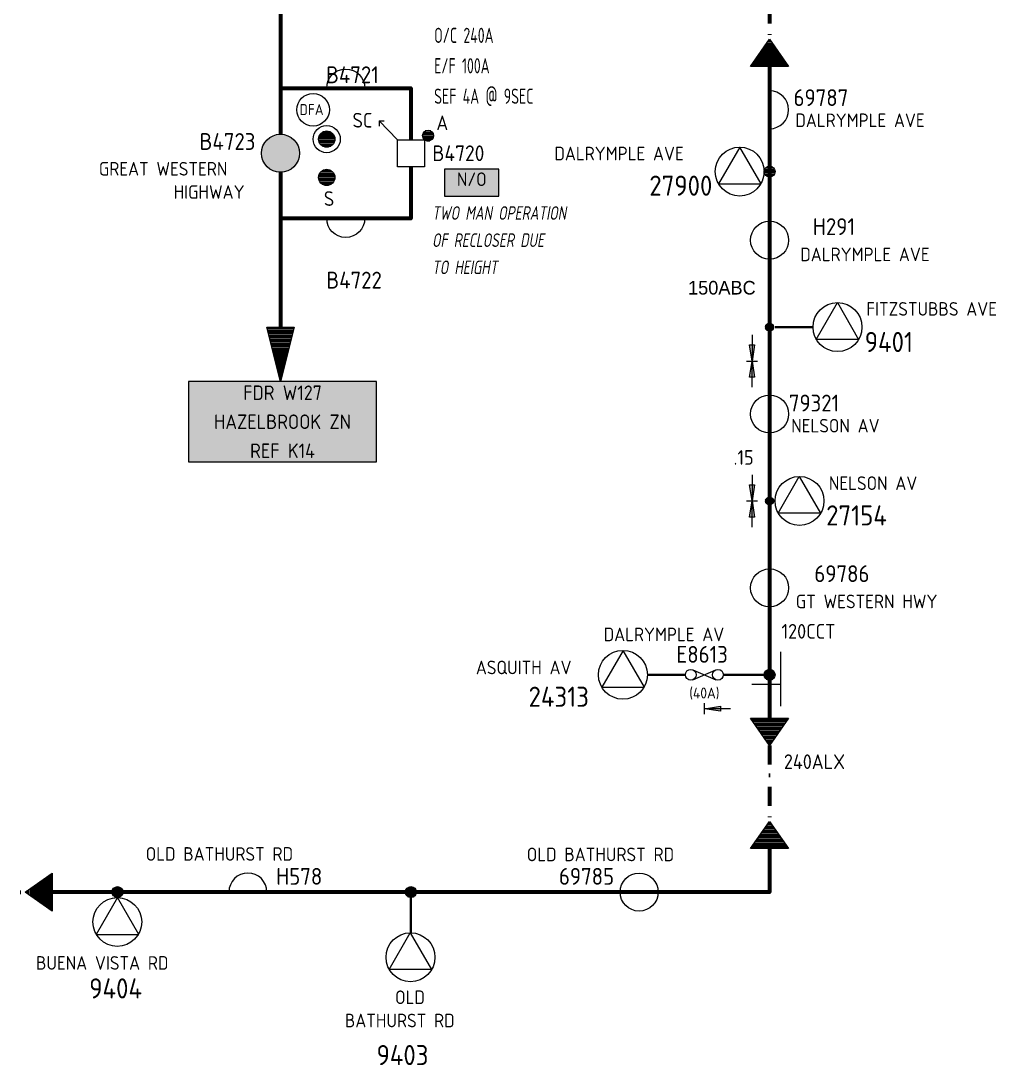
# Model space of a CAD drawing. Header units: millimetres. Extents: x 0 to 634, y -9 to 946.
# Drawn here: x 222.2 to 401.7, y 16.1 to 208.4 of the extents above; entities that cross this region are included whole.
import ezdxf
from ezdxf.enums import TextEntityAlignment as Align

# ---------------------------------------------------------------- set-up
doc = ezdxf.new("R2010")
doc.units = ezdxf.units.MM
doc.linetypes.add('FILL100', pattern=[0])
doc.linetypes.add('UGCABLE', pattern=[11, 3.5, -2, 0, -2, 3.5])
for name, color, linetype, true_color in [('AUXILIARY_SUPPLY', 7, 'Continuous', 0x000000), ('NOTATION', 7, 'Continuous', 0x000000), ('RETICULATION', 7, 'Continuous', 0x000000), ('SOPS_COND_R210', 7, 'Continuous', 0x007acc)]:
    doc.layers.add(name, color=color, linetype=linetype, true_color=true_color)
for name, color, linetype in [('EQUIPMENT', 7, 'Continuous'), ('EQUIPMENT_X_ZONE', 7, 'Continuous'), ('PROTECTION', 7, 'Continuous')]:
    doc.layers.add(name, color=color, linetype=linetype)
doc.styles.add('DEFAULT', font='DEFAULT')
doc.styles.add('II25', font='GENISO12', dxfattribs={"width": 0.8, "oblique": 9.998114})
doc.styles.add('NOZN', font='GENISO12')
doc.styles.add('S18', font='GENISO12', dxfattribs={"width": 0.994444})
doc.styles.add('S20', font='GENISO12')
doc.styles.add('S25', font='GENISO12')
doc.styles.add('S29', font='GENISO12')
doc.styles.add('S35', font='GENISO12')
doc.styles.add('SB30', font='GENISO12', dxfattribs={"width": 0.730769})
doc.styles.add('SXREF', font='GENISO12')

# ---------------------------------------------------------------- blocks, each defined once
blk = doc.blocks.new('SOPS_RETIC_ARROW_MAIN$3')
for p, q in [((-63.64, -93.05), (-58.74, -93.05)), ((-58.79, -93.25), (-63.59, -93.25)), ((-63.54, -93.45), (-58.84, -93.45)), ((-58.89, -93.65), (-63.49, -93.65)), ((-63.44, -93.85), (-58.94, -93.85)), ((-58.99, -94.05), (-63.39, -94.05)), ((-63.34, -94.25), (-59.04, -94.25)), ((-59.09, -94.45), (-63.29, -94.45)), ((-63.24, -94.65), (-59.14, -94.65)), ((-59.19, -94.85), (-63.19, -94.85)), ((-63.14, -95.05), (-59.24, -95.05)), ((-59.29, -95.25), (-63.09, -95.25)), ((-63.04, -95.45), (-59.34, -95.45)), ((-59.39, -95.65), (-62.99, -95.65)), ((-62.94, -95.85), (-59.44, -95.85)), ((-59.49, -96.05), (-62.89, -96.05)), ((-62.84, -96.25), (-59.54, -96.25)), ((-59.59, -96.45), (-62.79, -96.45)), ((-62.74, -96.65), (-59.64, -96.65)), ((-59.69, -96.85), (-62.69, -96.85)), ((-62.64, -97.05), (-59.74, -97.05)), ((-59.79, -97.25), (-62.59, -97.25)), ((-62.54, -97.45), (-59.84, -97.45)), ((-59.89, -97.65), (-62.49, -97.65)), ((-62.44, -97.85), (-59.94, -97.85)), ((-59.99, -98.05), (-62.39, -98.05)), ((-62.34, -98.25), (-60.04, -98.25)), ((-60.09, -98.45), (-62.29, -98.45)), ((-62.24, -98.65), (-60.14, -98.65)), ((-60.19, -98.85), (-62.19, -98.85)), ((-62.14, -99.05), (-60.24, -99.05)), ((-60.29, -99.25), (-62.09, -99.25)), ((-62.04, -99.45), (-60.34, -99.45)), ((-60.39, -99.65), (-61.99, -99.65)), ((-61.94, -99.85), (-60.44, -99.85)), ((-60.49, -100.05), (-61.89, -100.05)), ((-61.84, -100.25), (-60.54, -100.25)), ((-60.59, -100.45), (-61.79, -100.45)), ((-61.74, -100.65), (-60.64, -100.65)), ((-60.69, -100.85), (-61.69, -100.85)), ((-61.64, -101.05), (-60.74, -101.05)), ((-60.79, -101.25), (-61.59, -101.25)), ((-61.54, -101.45), (-60.84, -101.45)), ((-60.89, -101.65), (-61.49, -101.65)), ((-61.44, -101.85), (-60.94, -101.85)), ((-60.99, -102.05), (-61.39, -102.05)), ((-61.34, -102.25), (-61.04, -102.25)), ((-61.09, -102.45), (-61.29, -102.45))]:
    blk.add_line(p, q)
blk.add_lwpolyline([(-63.69, -92.85), (-58.69, -92.85), (-61.19, -102.85)], close=True)
at = {"style": 'DEFAULT', "flags": 3}
blk.add_attdef('ISI_MICROGDS_OBJECT_NAME', (0, 0), '', height=2.5, dxfattribs=at)
blk = doc.blocks.new('END$MARK$8$193')
blk.add_hatch(color=0).paths.add_polyline_path([(0, 0), (-38, -6), (-38, 6)])
at = {"color": 0, "linetype": 'FILL100', "lineweight": 0}
blk.add_lwpolyline([(0, 0), (-38, -6), (-38, 6)], close=True, dxfattribs=at)
blk = doc.blocks.new('SOPS_RETIC_COND_1$11')
for p, q in [((-2, 4.82), (-2, 0)), ((-3, 0), (-1, 0)), ((-2, -4.82), (-2, 0))]:
    blk.add_line(p, q)
at = {"xscale": 0.078125, "yscale": 0.078125, "zscale": 0.078125}
for rotation in [270, 90]:
    blk.add_blockref('END$MARK$8$193', (-2, 0), dxfattribs=dict(at, rotation=rotation))
at = {"style": 'DEFAULT', "flags": 3}
blk.add_attdef('ISI_MICROGDS_OBJECT_NAME', (0, 0), '', height=2.5, dxfattribs=at)
blk = doc.blocks.new('SOPS_RETIC_COND_1$26')
for p, q in [((-2, 4.82), (-2, 0)), ((-3, 0), (-1, 0)), ((-2, -4.82), (-2, 0))]:
    blk.add_line(p, q)
at = {"xscale": 0.078125, "yscale": 0.078125, "zscale": 0.078125}
for rotation in [270, 90]:
    blk.add_blockref('END$MARK$8$193', (-2, 0), dxfattribs=dict(at, rotation=rotation))
at = {"style": 'DEFAULT', "flags": 3}
blk.add_attdef('ISI_MICROGDS_OBJECT_NAME', (0, 0), '', height=2.5, dxfattribs=at)
blk = doc.blocks.new('SOPS_RETIC_COND_1$27')
for p, q in [((-3, 0), (-1, 0)), ((-2, -4.82), (-2, 0))]:
    blk.add_line(p, q)
at = {"xscale": 0.078125, "yscale": 0.078125, "zscale": 0.078125, "rotation": 90}
blk.add_blockref('END$MARK$8$193', (-2, 0), dxfattribs=at)
at = {"style": 'DEFAULT', "flags": 3}
blk.add_attdef('ISI_MICROGDS_OBJECT_NAME', (0, 0), '', height=2.5, dxfattribs=at)
blk = doc.blocks.new('SOPS_RETIC_COND_3$9')
for p, q in [((0, 4), (0, -6)), ((0, 0), (5.34, 0))]:
    blk.add_line(p, q)
at = {"style": 'DEFAULT', "flags": 3}
blk.add_attdef('ISI_MICROGDS_OBJECT_NAME', (0, 0), '', height=2.5, dxfattribs=at)
blk = doc.blocks.new('SOPS_RETIC_OU_MAIN$6')
for p, q in [((3.35, -0.22), (-3.35, -0.22)), ((-3.21, -0.42), (3.21, -0.42)), ((3.07, -0.62), (-3.07, -0.62)), ((-2.93, -0.82), (2.93, -0.82)), ((2.79, -1.02), (-2.79, -1.02)), ((-2.65, -1.22), (2.65, -1.22)), ((2.51, -1.42), (-2.51, -1.42)), ((-2.37, -1.62), (2.37, -1.62)), ((2.23, -1.82), (-2.23, -1.82)), ((-2.09, -2.02), (2.09, -2.02)), ((1.95, -2.22), (-1.95, -2.22)), ((-1.81, -2.42), (1.81, -2.42)), ((1.67, -2.62), (-1.67, -2.62)), ((-1.53, -2.82), (1.53, -2.82)), ((1.39, -3.02), (-1.39, -3.02)), ((-1.25, -3.22), (1.25, -3.22)), ((1.11, -3.42), (-1.11, -3.42)), ((-0.97, -3.62), (0.97, -3.62)), ((0.83, -3.82), (-0.83, -3.82)), ((-0.69, -4.02), (0.69, -4.02)), ((0.55, -4.22), (-0.55, -4.22)), ((-0.41, -4.42), (0.41, -4.42)), ((0.27, -4.62), (-0.27, -4.62)), ((-0.13, -4.82), (0.13, -4.82))]:
    blk.add_line(p, q)
blk.add_lwpolyline([(-3.5, 0), (3.5, 0), (0, -5)], close=True)
at = {"style": 'DEFAULT', "flags": 3}
blk.add_attdef('ISI_MICROGDS_OBJECT_NAME', (0, 0), '', height=2.5, dxfattribs=at)
blk = doc.blocks.new('SOPS_RETIC_OU_MAIN$8')
for p, q in [((3.35, -0.22), (-3.35, -0.22)), ((-3.21, -0.42), (3.21, -0.42)), ((3.07, -0.62), (-3.07, -0.62)), ((-2.93, -0.82), (2.93, -0.82)), ((2.79, -1.02), (-2.79, -1.02)), ((-2.65, -1.22), (2.65, -1.22)), ((2.51, -1.42), (-2.51, -1.42)), ((-2.37, -1.62), (2.37, -1.62)), ((2.23, -1.82), (-2.23, -1.82)), ((-2.09, -2.02), (2.09, -2.02)), ((1.95, -2.22), (-1.95, -2.22)), ((-1.81, -2.42), (1.81, -2.42)), ((1.67, -2.62), (-1.67, -2.62)), ((-1.53, -2.82), (1.53, -2.82)), ((1.39, -3.02), (-1.39, -3.02)), ((-1.25, -3.22), (1.25, -3.22)), ((1.11, -3.42), (-1.11, -3.42)), ((-0.97, -3.62), (0.97, -3.62)), ((0.83, -3.82), (-0.83, -3.82)), ((-0.69, -4.02), (0.69, -4.02)), ((0.55, -4.22), (-0.55, -4.22)), ((-0.41, -4.42), (0.41, -4.42)), ((0.27, -4.62), (-0.27, -4.62)), ((-0.13, -4.82), (0.13, -4.82))]:
    blk.add_line(p, q)
blk.add_lwpolyline([(-3.5, 0), (3.5, 0), (0, -5)], close=True)
at = {"style": 'DEFAULT', "flags": 3}
blk.add_attdef('ISI_MICROGDS_OBJECT_NAME', (0, 0), '', height=2.5, dxfattribs=at)
blk = doc.blocks.new('SOPS_RETIC_OU_MAIN$9')
for p, q in [((3.35, -0.22), (-3.35, -0.22)), ((-3.21, -0.42), (3.21, -0.42)), ((3.07, -0.62), (-3.07, -0.62)), ((-2.93, -0.82), (2.93, -0.82)), ((2.79, -1.02), (-2.79, -1.02)), ((-2.65, -1.22), (2.65, -1.22)), ((2.51, -1.42), (-2.51, -1.42)), ((-2.37, -1.62), (2.37, -1.62)), ((2.23, -1.82), (-2.23, -1.82)), ((-2.09, -2.02), (2.09, -2.02)), ((1.95, -2.22), (-1.95, -2.22)), ((-1.81, -2.42), (1.81, -2.42)), ((1.67, -2.62), (-1.67, -2.62)), ((-1.53, -2.82), (1.53, -2.82)), ((1.39, -3.02), (-1.39, -3.02)), ((-1.25, -3.22), (1.25, -3.22)), ((1.11, -3.42), (-1.11, -3.42)), ((-0.97, -3.62), (0.97, -3.62)), ((0.83, -3.82), (-0.83, -3.82)), ((-0.69, -4.02), (0.69, -4.02)), ((0.55, -4.22), (-0.55, -4.22)), ((-0.41, -4.42), (0.41, -4.42)), ((0.27, -4.62), (-0.27, -4.62)), ((-0.13, -4.82), (0.13, -4.82))]:
    blk.add_line(p, q)
blk.add_lwpolyline([(-3.5, 0), (3.5, 0), (0, -5)], close=True)
at = {"style": 'DEFAULT', "flags": 3}
blk.add_attdef('ISI_MICROGDS_OBJECT_NAME', (0, 0), '', height=2.5, dxfattribs=at)
blk = doc.blocks.new('SOPS_RETIC_OU_MAIN$13')
for p, q in [((3.35, -0.22), (-3.35, -0.22)), ((-3.21, -0.42), (3.21, -0.42)), ((3.07, -0.62), (-3.07, -0.62)), ((-2.93, -0.82), (2.93, -0.82)), ((2.79, -1.02), (-2.79, -1.02)), ((-2.65, -1.22), (2.65, -1.22)), ((2.51, -1.42), (-2.51, -1.42)), ((-2.37, -1.62), (2.37, -1.62)), ((2.23, -1.82), (-2.23, -1.82)), ((-2.09, -2.02), (2.09, -2.02)), ((1.95, -2.22), (-1.95, -2.22)), ((-1.81, -2.42), (1.81, -2.42)), ((1.67, -2.62), (-1.67, -2.62)), ((-1.53, -2.82), (1.53, -2.82)), ((1.39, -3.02), (-1.39, -3.02)), ((-1.25, -3.22), (1.25, -3.22)), ((1.11, -3.42), (-1.11, -3.42)), ((-0.97, -3.62), (0.97, -3.62)), ((0.83, -3.82), (-0.83, -3.82)), ((-0.69, -4.02), (0.69, -4.02)), ((0.55, -4.22), (-0.55, -4.22)), ((-0.41, -4.42), (0.41, -4.42)), ((0.27, -4.62), (-0.27, -4.62)), ((-0.13, -4.82), (0.13, -4.82))]:
    blk.add_line(p, q)
blk.add_lwpolyline([(-3.5, 0), (3.5, 0), (0, -5)], close=True)
at = {"style": 'DEFAULT', "flags": 3}
blk.add_attdef('ISI_MICROGDS_OBJECT_NAME', (0, 0), '', height=2.5, dxfattribs=at)
blk = doc.blocks.new('SOPS_SW_CB$3')
blk.add_lwpolyline([(-2.5, 6.5), (2.5, 6.5), (2.5, 1.5), (-2.5, 1.5)], close=True)
at = {"attachment_point": 4, "line_spacing_factor": 1.2}
for s, insert, char_height, style in [('B4720', (3.95, 4), 2.9, 'S29'), ('TWO MAN OPERATION \\POF RECLOSER DUE\\PTO HEIGHT', (3.895, -12), 2.5, 'II25')]:
    blk.add_mtext(s, dxfattribs=dict(at, insert=insert, char_height=char_height, style=style))
at = {"style": 'DEFAULT', "flags": 3}
blk.add_attdef('ISI_MICROGDS_OBJECT_NAME', (0, 0), '', height=2.5, dxfattribs=at)
blk = doc.blocks.new('SOPS_SW_DO_H$1')
for p, q in [((-2.1, 0.92), (2.1, -0.92)), ((-2.1, -0.92), (2.1, 0.92))]:
    blk.add_line(p, q)
for centre in [(-2.5, 0), (2.5, 0)]:
    blk.add_circle(centre, 1)
at = {"style": 'S25'}
blk.add_attdef('LOCATION_001', (-18.53, 6.18), '', height=2.5, dxfattribs=at)
at = {"style": 'S29'}
blk.add_attdef('SWITCH_NUMBER', text='', height=3.1, dxfattribs=at).set_placement((-0.42, 1.28), align=Align.BOTTOM_CENTER)
at = {"style": 'DEFAULT', "flags": 3}
blk.add_attdef('ISI_MICROGDS_OBJECT_NAME', (0, 0), '', height=2.5, dxfattribs=at)
at = {"style": 'S20'}
blk.add_attdef('SWITCH_RATING', text='', height=2, dxfattribs=at).set_placement((0, -3.36), align=Align.MIDDLE_CENTER)
blk = doc.blocks.new('SOPS_SW_L_H$1')
blk.add_lwpolyline([(-3.5, 0), (3.5, 0, 1)], format="xyb", close=True)
at = {"style": 'S25'}
blk.add_attdef('LOCATION_001', (-18.8, 5.77), '', height=2.5, dxfattribs=at)
at = {"style": 'S29'}
blk.add_attdef('SWITCH_NUMBER', text='', height=3.1, dxfattribs=at).set_placement((5.2, 2.9), align=Align.MIDDLE_LEFT)
at = {"style": 'DEFAULT', "flags": 3}
blk.add_attdef('ISI_MICROGDS_OBJECT_NAME', (0, 0), '', height=2.5, dxfattribs=at)
blk = doc.blocks.new('SOPS_SW_L_H$22')
blk.add_lwpolyline([(-3.5, 0), (3.5, 0, 1)], format="xyb", close=True)
at = {"style": 'S29'}
blk.add_attdef('SWITCH_NUMBER', text='', height=3.1, dxfattribs=at).set_placement((6.65, 9.8), align=Align.BOTTOM_RIGHT)
at = {"style": 'DEFAULT', "flags": 3}
blk.add_attdef('ISI_MICROGDS_OBJECT_NAME', (0, 0), '', height=2.5, dxfattribs=at)
blk = doc.blocks.new('SOPS_SW_L_H$23')
blk.add_lwpolyline([(-3.5, 0), (3.5, 0, 1)], format="xyb", close=True)
at = {"style": 'S29'}
blk.add_attdef('SWITCH_NUMBER', text='', height=3.1, rotation=180, dxfattribs=at).set_placement((-6.1, 4), align=Align.BOTTOM_RIGHT)
at = {"style": 'DEFAULT', "flags": 3}
blk.add_attdef('ISI_MICROGDS_OBJECT_NAME', (0, 0), '', height=2.5, dxfattribs=at)
blk = doc.blocks.new('SOPS_SW_L_R$33')
blk.add_lwpolyline([(0, -3.5, 1), (0, 3.5)], format="xyb")
at = {"style": 'DEFAULT', "flags": 3}
blk.add_attdef('ISI_MICROGDS_OBJECT_NAME', (0, 0), '', height=2.5, dxfattribs=at)
at = {"style": 'S29'}
blk.add_attdef('SWITCH_NUMBER', text='', height=3.1, dxfattribs=at).set_placement((4.41, 2.24), align=Align.MIDDLE_LEFT)
at = {"style": 'S25'}
blk.add_attdef('LOCATION_001', (4.74, -3.18), '', height=2.5, dxfattribs=at)
blk = doc.blocks.new('SOPS_SW_S_H$2')
blk.add_circle((0, 0), 3.5)
at = {"style": 'S25'}
blk.add_attdef('LOCATION_001', (-20.68, 5.68), '', height=2.5, dxfattribs=at)
at = {"style": 'S29'}
blk.add_attdef('SWITCH_NUMBER', text='', height=3.1, dxfattribs=at).set_placement((-4.61, 2.9), align=Align.MIDDLE_RIGHT)
at = {"style": 'DEFAULT', "flags": 3}
blk.add_attdef('ISI_MICROGDS_OBJECT_NAME', (0, 0), '', height=2.5, dxfattribs=at)
blk = doc.blocks.new('SOPS_SW_S_L$0')
blk.add_circle((0, 0), 3.5)
at = {"style": 'S29'}
blk.add_attdef('SWITCH_NUMBER', text='', height=3.1, dxfattribs=at).set_placement((15.72, 2.49), align=Align.MIDDLE_RIGHT)
at = {"style": 'DEFAULT', "flags": 3}
blk.add_attdef('ISI_MICROGDS_OBJECT_NAME', (0, 0), '', height=2.5, dxfattribs=at)
at = {"style": 'S25'}
blk.add_attdef('LOCATION_001', (5.65, -3.87), '', height=2.5, dxfattribs=at)
blk = doc.blocks.new('SOPS_SW_S_L$3')
blk.add_circle((0, 0), 3.5)
at = {"style": 'S29'}
blk.add_attdef('SWITCH_NUMBER', text='', height=3.1, dxfattribs=at).set_placement((18.38, 2.61), align=Align.MIDDLE_RIGHT)
at = {"style": 'DEFAULT', "flags": 3}
blk.add_attdef('ISI_MICROGDS_OBJECT_NAME', (0, 0), '', height=2.5, dxfattribs=at)
at = {"style": 'S25'}
blk.add_attdef('LOCATION_001', (4.83, -3.75), '', height=2.5, dxfattribs=at)
blk = doc.blocks.new('SOPS_SW_S_L$4')
blk.add_circle((0, 0), 3.5)
at = {"style": 'DEFAULT', "flags": 3}
blk.add_attdef('ISI_MICROGDS_OBJECT_NAME', (0, 0), '', height=2.5, dxfattribs=at)
at = {"style": 'S29'}
blk.add_attdef('SWITCH_NUMBER', text='', height=3.1, dxfattribs=at).set_placement((3.55, -0.46), align=Align.BOTTOM_LEFT)
at = {"style": 'S25'}
blk.add_attdef('LOCATION_001', (3.98, -3.4), '', height=2.5, dxfattribs=at)
blk = doc.blocks.new('SOPS_TRF_T_D')
for p, q in [((-1, 0), (1, 0)), ((0.98, 0.2), (-0.98, 0.2)), ((-0.92, 0.4), (0.92, 0.4)), ((0.8, 0.6), (-0.8, 0.6)), ((-0.6, 0.8), (0.6, 0.8)), ((0.98, -0.2), (-0.98, -0.2)), ((-0.92, -0.4), (0.92, -0.4)), ((0.8, -0.6), (-0.8, -0.6)), ((-0.6, -0.8), (0.6, -0.8))]:
    blk.add_line(p, q)
blk.add_lwpolyline([(3.91, -7.78), (0, -1), (-3.91, -7.78)], close=True)
for centre, radius in [((0, 0), 1), ((-0.03, -5.5), 4.5)]:
    blk.add_circle(centre, radius)
at = {"style": 'DEFAULT', "flags": 3}
blk.add_attdef('ISI_MICROGDS_OBJECT_NAME', (0, 0), '', height=2.5, dxfattribs=at)
at = {"style": 'S25'}
blk.add_attdef('LOCATION_001', (-14.99, -14.29), '', height=2.5, dxfattribs=at)
at = {"style": 'S35'}
blk.add_attdef('SUB_NUMBER', text='', height=3.7, dxfattribs=at).set_placement((-0.34, -17.73), align=Align.MIDDLE_CENTER)
blk = doc.blocks.new('SOPS_TRF_T_DE$4')
for p, q in [((-1, 0), (1, 0)), ((0.98, 0.2), (-0.98, 0.2)), ((-0.92, 0.4), (0.92, 0.4)), ((0.8, 0.6), (-0.8, 0.6)), ((-0.6, 0.8), (0.6, 0.8)), ((0.98, -0.2), (-0.98, -0.2)), ((-0.92, -0.4), (0.92, -0.4)), ((0.8, -0.6), (-0.8, -0.6)), ((-0.6, -0.8), (0.6, -0.8))]:
    blk.add_line(p, q)
at = {"lineweight": 40}
blk.add_line((0, -7.5), (0, -1), dxfattribs=at)
blk.add_lwpolyline([(-4.02, -14.28), (-0.11, -7.5), (3.8, -14.28)], close=True)
for centre, radius in [((0, 0), 1), ((-0.08, -12), 4.5)]:
    blk.add_circle(centre, radius)
at = {"style": 'DEFAULT', "flags": 3}
blk.add_attdef('ISI_MICROGDS_OBJECT_NAME', (0, 0), '', height=2.5, dxfattribs=at)
at = {"style": 'S25'}
for tag, p in [('LOCATION_001', (-2.91, -20.61)), ('LOCATION_002', (-12.15, -24.89))]:
    blk.add_attdef(tag, p, '', height=2.5, dxfattribs=at)
at = {"style": 'S35'}
blk.add_attdef('SUB_NUMBER', text='', height=3.7, dxfattribs=at).set_placement((-6.33, -30), align=Align.MIDDLE_LEFT)
blk = doc.blocks.new('SOPS_TRF_T_L$16')
for p, q in [((-1, 0), (1, 0)), ((0.98, 0.2), (-0.98, 0.2)), ((-0.92, 0.4), (0.92, 0.4)), ((0.8, 0.6), (-0.8, 0.6)), ((-0.6, 0.8), (0.6, 0.8)), ((0.98, -0.2), (-0.98, -0.2)), ((-0.92, -0.4), (0.92, -0.4)), ((0.8, -0.6), (-0.8, -0.6)), ((-0.6, -0.8), (0.6, -0.8))]:
    blk.add_line(p, q)
blk.add_lwpolyline([(-1.55, -2.28), (-5.47, 4.5), (-9.38, -2.28)], close=True)
for centre, radius in [((-5.5, 0), 4.5), ((0, 0), 1)]:
    blk.add_circle(centre, radius)
at = {"style": 'S25'}
blk.add_attdef('LOCATION_001', (-39.6, 2.07), '', height=2.5, dxfattribs=at)
at = {"style": 'DEFAULT', "flags": 3}
blk.add_attdef('ISI_MICROGDS_OBJECT_NAME', (0, 0), '', height=2.5, dxfattribs=at)
at = {"style": 'S35'}
blk.add_attdef('SUB_NUMBER', text='', height=3.7, dxfattribs=at).set_placement((-10.53, -2.59), align=Align.MIDDLE_RIGHT)
blk = doc.blocks.new('SOPS_TRF_T_R$15')
blk.add_lwpolyline([(1.55, -2.28), (5.47, 4.5), (9.38, -2.28)], close=True)
blk.add_circle((5.5, 0), 4.5)
at = {"lineweight": 70}
blk.add_circle((0, 0), 0.5, dxfattribs=at)
at = {"style": 'S25'}
blk.add_attdef('LOCATION_001', (10.92, 2.02), '', height=2.5, dxfattribs=at)
at = {"style": 'DEFAULT', "flags": 3}
blk.add_attdef('ISI_MICROGDS_OBJECT_NAME', (0, 0), '', height=2.5, dxfattribs=at)
at = {"style": 'S35'}
blk.add_attdef('SUB_NUMBER', text='', height=3.7, dxfattribs=at).set_placement((10.41, -2.66), align=Align.MIDDLE_LEFT)
blk = doc.blocks.new('SOPS_TRF_T_RE$4')
at = {"lineweight": 40}
blk.add_line((1, 0), (8, 0), dxfattribs=at)
blk.add_lwpolyline([(8.55, -2.28), (12.47, 4.5), (16.38, -2.28)], close=True)
blk.add_circle((12.5, 0), 4.5)
at = {"lineweight": 70}
blk.add_circle((0, 0), 0.5, dxfattribs=at)
at = {"style": 'S25'}
blk.add_attdef('LOCATION_001', (17.8, 2.1), '', height=2.5, dxfattribs=at)
at = {"style": 'DEFAULT', "flags": 3}
blk.add_attdef('ISI_MICROGDS_OBJECT_NAME', (0, 0), '', height=2.5, dxfattribs=at)
at = {"style": 'S35'}
blk.add_attdef('SUB_NUMBER', text='', height=3.7, dxfattribs=at).set_placement((17.51, -2.74), align=Align.MIDDLE_LEFT)
blk = doc.blocks.new('SOPS_TRF_T_LEDO')
at = {"lineweight": 40}
for p, q in [((-15.5, 0), (-22.51, 0)), ((-1, 0), (-8.5, 0))]:
    blk.add_line(p, q, dxfattribs=at)
for p, q in [((-1, 0), (1, 0)), ((0.98, 0.2), (-0.98, 0.2)), ((-0.92, 0.4), (0.92, 0.4)), ((0.8, 0.6), (-0.8, 0.6)), ((-0.6, 0.8), (0.6, 0.8)), ((0.98, -0.2), (-0.98, -0.2)), ((-0.92, -0.4), (0.92, -0.4)), ((0.8, -0.6), (-0.8, -0.6)), ((-0.6, -0.8), (0.6, -0.8))]:
    blk.add_line(p, q)
blk.add_lwpolyline([(-23.04, -2.28), (-26.96, 4.5), (-30.87, -2.28)], close=True)
for centre, radius in [((-26.99, 0), 4.5), ((0, 0), 1)]:
    blk.add_circle(centre, radius)
at = {"style": 'S25'}
blk.add_attdef('LOCATION_001', (-54.05, 0.1), '', height=2.5, dxfattribs=at)
at = {"style": 'DEFAULT', "flags": 3}
blk.add_attdef('ISI_MICROGDS_OBJECT_NAME', (0, 0), '', height=2.5, dxfattribs=at)
at = {"style": 'S35'}
blk.add_attdef('SUB_NUMBER', text='', height=3.7, dxfattribs=at).set_placement((-33.24, -7), align=Align.BOTTOM_RIGHT)
blk = doc.blocks.new('SOPS_SW_S_L_O$0')
h = blk.add_hatch(color=2)
edge = h.paths.add_edge_path()
edge.add_arc((0, 0), 3.5, 0, 360)
at = {"color": 7, "lineweight": -3}
blk.add_circle((0, 0), 3.5, dxfattribs=at)
at = {"color": 1, "style": 'S29'}
blk.add_attdef('SWITCH_NUMBER', text='', height=3.1, dxfattribs=at).set_placement((-4.62, 2.16), align=Align.MIDDLE_RIGHT)
at = {"style": 'DEFAULT', "flags": 3}
blk.add_attdef('ISI_MICROGDS_OBJECT_NAME', (0, 0), '', height=2.5, dxfattribs=at)
at = {"color": 1, "style": 'S25'}
for tag, p in [('LOCATION_001', (-33.42, -4.11)), ('LOCATION_002', (-19.67, -8.39))]:
    blk.add_attdef(tag, p, '', height=2.5, dxfattribs=at)

msp = doc.modelspace()

# ---------------------------------------------------------------- hatches: boundary and pattern name
at = {"layer": 'NOTATION'}
msp.add_hatch(color=2, dxfattribs=at).paths.add_polyline_path([(300.2, 176.1), (310.2, 176.1), (310.2, 181.1), (300.2, 181.1)])
at = {"layer": 'RETICULATION'}
msp.add_hatch(color=2, dxfattribs=at).paths.add_polyline_path([(253.07, 127.17), (287.67, 127.17), (287.67, 141.99), (253.07, 141.99)])

# ---------------------------------------------------------------- linework, layer by layer
at = {"layer": 'NOTATION'}
msp.add_line((288.16, 189.98), (289.05, 189.98), dxfattribs=at)
msp.add_lwpolyline([(291.5, 186.5), (288.16, 189.98), (288.16, 188.99)], dxfattribs=at)
at = {"layer": 'NOTATION', "color": 7, "lineweight": -3}
msp.add_lwpolyline([(300.2, 176.1), (310.2, 176.1), (310.2, 181.1), (300.2, 181.1)], close=True, dxfattribs=at)
at = {"layer": 'PROTECTION'}
for p, q in [((280, 186.7), (277, 186.7)), ((277, 186.5), (280, 186.5)), ((277.03, 186.9), (279.97, 186.9)), ((279.91, 187.1), (277.09, 187.1)), ((277.17, 187.3), (279.83, 187.3)), ((279.7, 187.5), (277.3, 187.5)), ((277.48, 187.7), (279.52, 187.7)), ((279.25, 187.9), (277.75, 187.9)), ((298.16, 187.3), (296.16, 187.3)), ((296.17, 187.1), (298.14, 187.1)), ((296.19, 187.5), (298.13, 187.5)), ((298.09, 186.9), (296.22, 186.9)), ((298.05, 187.7), (296.26, 187.7)), ((296.32, 186.7), (297.99, 186.7)), ((296.39, 187.9), (297.92, 187.9)), ((297.81, 186.5), (296.5, 186.5)), ((297.69, 188.1), (296.62, 188.1)), ((279.97, 186.3), (277.03, 186.3)), ((277.09, 186.1), (279.91, 186.1)), ((279.83, 185.9), (277.17, 185.9)), ((277.3, 185.7), (279.7, 185.7)), ((279.52, 185.5), (277.48, 185.5)), ((277.75, 185.3), (279.25, 185.3)), ((296.86, 186.3), (297.46, 186.3)), ((277.53, 180.7), (279.47, 180.7)), ((279.16, 180.9), (277.84, 180.9)), ((277, 179.5), (280, 179.5)), ((279.99, 179.7), (277.01, 179.7)), ((279.98, 179.3), (277.02, 179.3)), ((277.04, 179.9), (279.96, 179.9)), ((277.07, 179.1), (279.93, 179.1)), ((279.9, 180.1), (277.1, 180.1)), ((279.85, 178.9), (277.15, 178.9)), ((277.2, 180.3), (279.8, 180.3)), ((279.66, 180.5), (277.34, 180.5)), ((277.27, 178.7), (279.73, 178.7)), ((279.57, 178.5), (277.43, 178.5)), ((277.68, 178.3), (279.32, 178.3)), ((278.87, 178.1), (278.13, 178.1))]:
    msp.add_line(p, q, dxfattribs=at)
at = {"layer": 'PROTECTION', "color": 202, "true_color": 0x8a2be2}
msp.add_circle((276, 192), 3, dxfattribs=at)
at = {"layer": 'PROTECTION'}
for centre, radius in [((278.5, 186.6), 2.5), ((278.5, 186.6), 1.5), ((297.16, 187.25), 1), ((278.5, 179.55), 1.5)]:
    msp.add_circle(centre, radius, dxfattribs=at)
at = {"layer": 'RETICULATION', "color": 7, "lineweight": 0}
msp.add_lwpolyline([(253.07, 127.17), (287.67, 127.17), (287.67, 141.99), (253.07, 141.99)], close=True, dxfattribs=at)
at = {"layer": 'SOPS_COND_R210', "lineweight": 70}
for p, q in [((270, 256), (270, 187.5)), ((360, 200), (360, 80))]:
    msp.add_line(p, q, dxfattribs=at)
at = {"layer": 'SOPS_COND_R210', "linetype": 'UGCABLE', "lineweight": 70}
for p, q in [((360, 219), (360, 205)), ((360, 75), (360, 61)), ((209, 48), (223, 48))]:
    msp.add_line(p, q, dxfattribs=at)
at = {"layer": 'SOPS_COND_R210', "color": 201, "lineweight": 70, "true_color": 0xee82ee}
msp.add_line((270, 180.5), (270, 152), dxfattribs=at)
at = {"layer": 'SOPS_COND_R210', "lineweight": 70}
for points in [[(270, 196), (294, 196), (294, 186.5)], [(360, 56), (360, 48), (228, 48)]]:
    msp.add_lwpolyline(points, dxfattribs=at)
at = {"layer": 'SOPS_COND_R210', "color": 201, "lineweight": 70, "true_color": 0xee82ee}
msp.add_lwpolyline([(294, 181.5), (294, 172), (270, 172)], dxfattribs=at)

# ---------------------------------------------------------------- block references
at = {"layer": 'EQUIPMENT'}
for name, p, rotation in [('SOPS_RETIC_OU_MAIN$13', (360, 200), 180), ('SOPS_RETIC_COND_3$9', (362.06, 86.24), 180), ('SOPS_RETIC_COND_1$27', (348, 83.75), 90), ('SOPS_RETIC_OU_MAIN$9', (360, 56), 180), ('SOPS_RETIC_OU_MAIN$6', (228, 48), 270)]:
    msp.add_blockref(name, p, dxfattribs=dict(at, rotation=rotation))
at = {"layer": 'EQUIPMENT', "extrusion": (0, 0, -1)}
ref = msp.add_blockref('SOPS_SW_L_H$23', (-282, 196), dxfattribs=dict(at, zscale=-1))
ref.add_attrib('SWITCH_NUMBER', 'B4721', dxfattribs={"layer": '0', "height": 3.1, "style": 'S29'}).set_placement((288.1, 200), align=Align.TOP_RIGHT)
at = {"layer": 'EQUIPMENT'}
for name, p, values in [('SOPS_SW_L_R$33', (360, 192), {'SWITCH_NUMBER': '69787', 'LOCATION_001': 'DALRYMPLE AVE'}), ('SOPS_TRF_T_L$16', (360, 180.63), {'SUB_NUMBER': '27900', 'LOCATION_001': 'DALRYMPLE AVE'}), ('SOPS_SW_S_L$0', (360, 168), {'SWITCH_NUMBER': 'H291', 'LOCATION_001': 'DALRYMPLE AVE'}), ('SOPS_TRF_T_RE$4', (360, 152), {'LOCATION_001': 'FITZSTUBBS AVE', 'SUB_NUMBER': '9401'}), ('SOPS_SW_S_L$4', (360, 136), {'SWITCH_NUMBER': '79321', 'LOCATION_001': 'NELSON AV'}), ('SOPS_TRF_T_R$15', (360, 120), {'SUB_NUMBER': '27154', 'LOCATION_001': 'NELSON AV'}), ('SOPS_SW_S_L$3', (360, 104), {'SWITCH_NUMBER': '69786', 'LOCATION_001': 'GT WESTERN HWY'}), ('SOPS_SW_DO_H$1', (348, 88), {'SWITCH_RATING': '(40A)', 'SWITCH_NUMBER': 'E8613', 'LOCATION_001': 'DALRYMPLE AV'}), ('SOPS_TRF_T_LEDO', (360, 88), {'SUB_NUMBER': '24313', 'LOCATION_001': 'ASQUITH AV'}), ('SOPS_SW_L_H$1', (264, 48), {'LOCATION_001': 'OLD BATHURST RD', 'SWITCH_NUMBER': 'H578'}), ('SOPS_SW_S_H$2', (336, 48), {'SWITCH_NUMBER': '69785', 'LOCATION_001': 'OLD BATHURST RD'}), ('SOPS_TRF_T_D', (240, 48), {'SUB_NUMBER': '9404', 'LOCATION_001': 'BUENA VISTA RD'}), ('SOPS_TRF_T_DE$4', (294, 48), {'LOCATION_001': 'OLD', 'SUB_NUMBER': '9403', 'LOCATION_002': 'BATHURST RD'})]:
    msp.add_blockref(name, p, dxfattribs=at).add_auto_attribs(values)
for name, p in [('SOPS_SW_CB$3', (294, 180)), ('SOPS_RETIC_ARROW_MAIN$3', (331.19, 244.85)), ('SOPS_RETIC_COND_1$11', (358.77, 145.75)), ('SOPS_RETIC_COND_1$26', (358.77, 120)), ('SOPS_RETIC_OU_MAIN$8', (360, 80))]:
    msp.add_blockref(name, p, dxfattribs=at)
at = {"layer": 'EQUIPMENT', "extrusion": (0, 0, -1)}
ref = msp.add_blockref('SOPS_SW_L_H$22', (-282, 172), dxfattribs=dict(at, zscale=-1, rotation=180))
ref.add_attrib('SWITCH_NUMBER', 'B4722', dxfattribs={"layer": '0', "height": 3.1, "style": 'S29'}).set_placement((288.65, 162.2), align=Align.TOP_RIGHT)
at = {"layer": 'EQUIPMENT_X_ZONE'}
msp.add_blockref('SOPS_SW_S_L_O$0', (270, 184), dxfattribs=at).add_auto_attribs({'SWITCH_NUMBER': 'B4723', 'LOCATION_001': 'GREAT WESTERN', 'LOCATION_002': 'HIGHWAY'})

# ---------------------------------------------------------------- texts
at = {"layer": 'AUXILIARY_SUPPLY', "color": 173, "true_color": 0x4169e1, "insert": (298.27, 199.9), "char_height": 2.8, "attachment_point": 4, "line_spacing_factor": 1.2, "style": 'SB30'}
msp.add_mtext('O/C 240A \\PE/F 100A \\PSEF 4A @ 9SEC', dxfattribs=at)
at = {"layer": 'NOTATION', "insert": (286.91, 190.08), "char_height": 2.7, "attachment_point": 6, "line_spacing_factor": 1.2, "style": 'S25'}
msp.add_mtext('SC', dxfattribs=at)
at = {"layer": 'NOTATION', "color": 7, "insert": (305.2, 180.47), "char_height": 2.5, "attachment_point": 2, "line_spacing_factor": 1.2, "style": 'NOZN'}
msp.add_mtext('N/O', dxfattribs=at)
at = {"layer": 'PROTECTION', "color": 202, "true_color": 0x8a2be2, "insert": (275.71, 192.04), "char_height": 2, "attachment_point": 5, "line_spacing_factor": 1.2, "style": 'S18'}
msp.add_mtext('DFA', dxfattribs=at)
at = {"layer": 'PROTECTION', "char_height": 2.7, "line_spacing_factor": 1.2, "style": 'S25'}
for s, insert, attachment_point in [('A', (299.77, 189.6), 5), ('S', (278.93, 177.01), 2)]:
    msp.add_mtext(s, dxfattribs=dict(at, insert=insert, attachment_point=attachment_point))
at = {"layer": 'RETICULATION', "color": 7, "insert": (270.37, 134.58), "char_height": 2.6694, "attachment_point": 5, "line_spacing_factor": 1.2, "style": 'SXREF'}
msp.add_mtext('FDR W127\\PHAZELBROOK ZN\\PREF K14', dxfattribs=at)
at = {"layer": 'SOPS_COND_R210', "color": 7, "attachment_point": 5, "line_spacing_factor": 1.2}
for s, insert, char_height, style in [('150ABC', (351.22, 159.23), 2.5, 'DEFAULT'), ('.15', (355.22, 128), 2.7, 'S25'), ('120CCT', (367.16, 96), 2.7, 'S25'), ('240ALX', (368.26, 72), 2.7, 'S25')]:
    msp.add_mtext(s, dxfattribs=dict(at, insert=insert, char_height=char_height, style=style))

doc.saveas('drawing.dxf')
